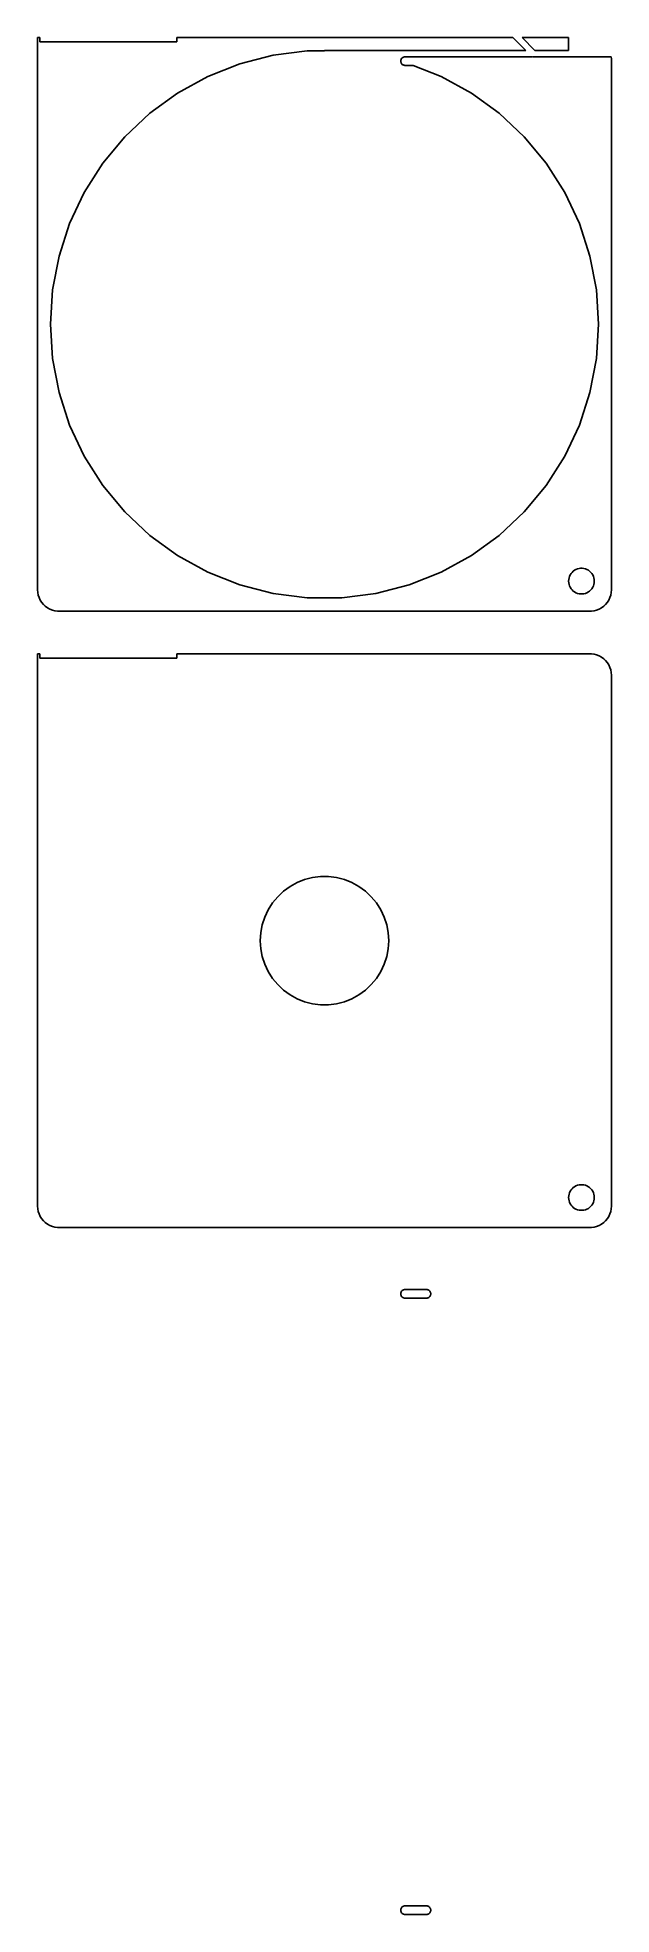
# Model space of a CAD drawing. Header units: metres. Extents: x -67 to 67, y 61 to 499.
import ezdxf

# ---------------------------------------------------------------- set-up
doc = ezdxf.new("R2010")
doc.units = ezdxf.units.M

msp = doc.modelspace()

# ---------------------------------------------------------------- linework, layer by layer
for p, q in [((-66.5, 499), (-67, 499)), ((-67, 499), (-67, 370)), ((-66.5, 498), (-66.5, 499)), ((-34.5, 498), (-66.5, 498)), ((44.0099, 498.99), (-34.5, 498.99)), ((-34.5, 498.99), (-34.5, 498)), ((-11.9924, 494.866), (-4.01859, 495.874)), ((-4.01859, 495.874), (0, 495.874)), ((0, 495.874), (0, 496)), ((0, 496), (47, 496)), ((47, 496), (44.0099, 498.99)), ((57, 498.99), (46.1312, 498.99)), ((46.1312, 498.99), (49.1213, 496)), ((49.1213, 496), (57, 496)), ((57, 496), (57, 498.99)), ((-27.2499, 489.909), (-19.7771, 492.868)), ((-19.7771, 492.868), (-11.9924, 494.866)), ((17.8189, 493.625), (17.811, 493.5)), ((17.811, 493.5), (17.8189, 493.375)), ((17.8424, 493.749), (17.8189, 493.625)), ((17.8189, 493.375), (17.8424, 493.251)), ((17.8812, 493.868), (17.8424, 493.749)), ((17.8424, 493.251), (17.8812, 493.132)), ((17.9347, 493.982), (17.8812, 493.868)), ((17.8812, 493.132), (17.9347, 493.018)), ((18.002, 494.088), (17.9347, 493.982)), ((17.9347, 493.018), (18.002, 492.912)), ((18.082, 494.185), (18.002, 494.088)), ((18.002, 492.912), (18.082, 492.815)), ((18.1736, 494.271), (18.082, 494.185)), ((18.082, 492.815), (18.1736, 492.729)), ((18.2752, 494.344), (18.1736, 494.271)), ((18.1736, 492.729), (18.2752, 492.656)), ((18.3852, 494.405), (18.2752, 494.344)), ((18.2752, 492.656), (18.3852, 492.595)), ((18.502, 494.451), (18.3852, 494.405)), ((18.3852, 492.595), (18.502, 492.549)), ((18.6236, 494.482), (18.502, 494.451)), ((18.502, 492.549), (18.6236, 492.518)), ((18.7482, 494.498), (18.6236, 494.482)), ((18.6236, 492.518), (18.7482, 492.502)), ((19.561, 494.498), (18.7482, 494.498)), ((18.7482, 492.502), (20.7006, 492.502)), ((48.5, 494.5), (19.561, 494.5)), ((19.561, 494.5), (19.561, 494.498)), ((20.7006, 492.502), (27.2499, 489.909)), ((48.5533, 494.447), (48.5, 494.5)), ((48.6066, 494.5), (48.5533, 494.447)), ((66.9685, 494.5), (48.6066, 494.5)), ((67, 494), (66.9685, 494.5)), ((67, 370), (67, 494)), ((-34.2929, 486.037), (-27.2499, 489.909)), ((27.2499, 489.909), (34.2929, 486.037)), ((-40.7951, 481.313), (-34.2929, 486.037)), ((34.2929, 486.037), (40.7951, 481.313)), ((-46.654, 475.811), (-40.7951, 481.313)), ((40.7951, 481.313), (46.654, 475.811)), ((-51.7771, 469.618), (-46.654, 475.811)), ((46.654, 475.811), (51.7771, 469.618)), ((-56.0836, 462.832), (-51.7771, 469.618)), ((51.7771, 469.618), (56.0836, 462.832)), ((-59.5057, 455.56), (-56.0836, 462.832)), ((56.0836, 462.832), (59.5057, 455.56)), ((-61.9893, 447.916), (-59.5057, 455.56)), ((59.5057, 455.56), (61.9893, 447.916)), ((-63.4953, 440.021), (-61.9893, 447.916)), ((61.9893, 447.916), (63.4953, 440.021)), ((-64, 432), (-63.4953, 440.021)), ((63.4953, 440.021), (64, 432)), ((-63.4953, 423.979), (-64, 432)), ((64, 432), (63.4953, 423.979)), ((-61.9893, 416.084), (-63.4953, 423.979)), ((63.4953, 423.979), (61.9893, 416.084)), ((-59.5057, 408.44), (-61.9893, 416.084)), ((61.9893, 416.084), (59.5057, 408.44)), ((-56.0836, 401.168), (-59.5057, 408.44)), ((59.5057, 408.44), (56.0836, 401.168)), ((-51.7771, 394.382), (-56.0836, 401.168)), ((56.0836, 401.168), (51.7771, 394.382)), ((-46.654, 388.189), (-51.7771, 394.382)), ((51.7771, 394.382), (46.654, 388.189)), ((-40.7951, 382.687), (-46.654, 388.189)), ((46.654, 388.189), (40.7951, 382.687)), ((-34.2929, 377.963), (-40.7951, 382.687)), ((40.7951, 382.687), (34.2929, 377.963)), ((-27.2499, 374.091), (-34.2929, 377.963)), ((34.2929, 377.963), (27.2499, 374.091)), ((-19.7771, 371.132), (-27.2499, 374.091)), ((27.2499, 374.091), (19.7771, 371.132)), ((57.0237, 372.376), (57.0942, 372.746)), ((57.0942, 372.746), (57.2107, 373.104)), ((57.2107, 373.104), (57.3711, 373.445)), ((57.3711, 373.445), (57.5729, 373.763)), ((57.5729, 373.763), (57.8131, 374.054)), ((57.8131, 374.054), (58.0877, 374.312)), ((58.0877, 374.312), (58.3925, 374.533)), ((58.3925, 374.533), (58.7227, 374.714)), ((58.7227, 374.714), (59.0729, 374.853)), ((59.0729, 374.853), (59.4379, 374.947)), ((59.4379, 374.947), (59.8116, 374.994)), ((59.8116, 374.994), (60.1884, 374.994)), ((60.1884, 374.994), (60.5621, 374.947)), ((60.5621, 374.947), (60.927, 374.853)), ((60.927, 374.853), (61.2773, 374.714)), ((61.2773, 374.714), (61.6075, 374.533)), ((61.6075, 374.533), (61.9123, 374.312)), ((61.9123, 374.312), (62.1869, 374.054)), ((62.1869, 374.054), (62.427, 373.763)), ((62.427, 373.763), (62.6289, 373.445)), ((62.6289, 373.445), (62.7893, 373.104)), ((62.7893, 373.104), (62.9057, 372.746)), ((62.9057, 372.746), (62.9763, 372.376)), ((-67, 370), (-66.9606, 369.373)), ((-66.9606, 369.373), (-66.8429, 368.757)), ((-66.8429, 368.757), (-66.6489, 368.159)), ((-11.9924, 369.134), (-19.7771, 371.132)), ((-4.01859, 368.126), (-11.9924, 369.134)), ((11.9924, 369.134), (4.01859, 368.126)), ((19.7771, 371.132), (11.9924, 369.134)), ((57, 372), (57.0237, 372.376)), ((57.0237, 371.624), (57, 372)), ((57.0942, 371.254), (57.0237, 371.624)), ((57.2107, 370.896), (57.0942, 371.254)), ((57.3711, 370.555), (57.2107, 370.896)), ((57.5729, 370.237), (57.3711, 370.555)), ((57.8131, 369.946), (57.5729, 370.237)), ((58.0877, 369.688), (57.8131, 369.946)), ((58.3925, 369.467), (58.0877, 369.688)), ((58.7227, 369.286), (58.3925, 369.467)), ((59.0729, 369.147), (58.7227, 369.286)), ((59.4379, 369.053), (59.0729, 369.147)), ((59.8116, 369.006), (59.4379, 369.053)), ((60.1884, 369.006), (59.8116, 369.006)), ((60.5621, 369.053), (60.1884, 369.006)), ((60.927, 369.147), (60.5621, 369.053)), ((61.2773, 369.286), (60.927, 369.147)), ((61.6075, 369.467), (61.2773, 369.286)), ((61.9123, 369.688), (61.6075, 369.467)), ((62.1869, 369.946), (61.9123, 369.688)), ((62.427, 370.237), (62.1869, 369.946)), ((62.6289, 370.555), (62.427, 370.237)), ((62.7893, 370.896), (62.6289, 370.555)), ((62.9057, 371.254), (62.7893, 370.896)), ((62.9763, 371.624), (62.9057, 371.254)), ((62.9763, 372.376), (63, 372)), ((63, 372), (62.9763, 371.624)), ((66.6489, 368.159), (66.8429, 368.757)), ((66.8429, 368.757), (66.9606, 369.373)), ((66.9606, 369.373), (67, 370)), ((-66.6489, 368.159), (-66.3815, 367.591)), ((-66.3815, 367.591), (-66.0451, 367.061)), ((-66.0451, 367.061), (-65.6448, 366.577)), ((-65.6448, 366.577), (-65.1871, 366.147)), ((-65.1871, 366.147), (-64.6791, 365.778)), ((-64.6791, 365.778), (-64.1289, 365.476)), ((-64.1289, 365.476), (-63.5451, 365.245)), ((-63.5451, 365.245), (-62.9369, 365.089)), ((-62.9369, 365.089), (-62.3139, 365.01)), ((-62.3139, 365.01), (62.3139, 365.01)), ((4.01859, 368.126), (-4.01859, 368.126)), ((62.3139, 365.01), (62.9369, 365.089)), ((62.9369, 365.089), (63.5451, 365.245)), ((63.5451, 365.245), (64.1289, 365.476)), ((64.1289, 365.476), (64.6791, 365.778)), ((64.6791, 365.778), (65.1871, 366.147)), ((65.1871, 366.147), (65.6448, 366.577)), ((65.6448, 366.577), (66.0451, 367.061)), ((66.0451, 367.061), (66.3815, 367.591)), ((66.3815, 367.591), (66.6489, 368.159)), ((-66.5, 355), (-67, 355)), ((-67, 355), (-67, 226)), ((-66.5, 354), (-66.5, 355)), ((-34.5, 354), (-66.5, 354)), ((62.3139, 354.99), (-34.5, 354.99)), ((-34.5, 354.99), (-34.5, 354)), ((62.9369, 354.911), (62.3139, 354.99)), ((63.5451, 354.755), (62.9369, 354.911)), ((64.1289, 354.524), (63.5451, 354.755)), ((64.6791, 354.222), (64.1289, 354.524)), ((65.1871, 353.853), (64.6791, 354.222)), ((65.6448, 353.423), (65.1871, 353.853)), ((66.0451, 352.939), (65.6448, 353.423)), ((66.3815, 352.409), (66.0451, 352.939)), ((66.6489, 351.841), (66.3815, 352.409)), ((66.8429, 351.243), (66.6489, 351.841)), ((66.9606, 350.627), (66.8429, 351.243)), ((67, 350), (66.9606, 350.627)), ((67, 226), (67, 350)), ((-4.63525, 302.266), (-2.81071, 302.734)), ((-2.81071, 302.734), (-0.94185, 302.97)), ((-0.94185, 302.97), (0.94185, 302.97)), ((0.94185, 302.97), (2.81071, 302.734)), ((2.81071, 302.734), (4.63525, 302.266)), ((-12.1353, 296.817), (-10.9345, 298.268)), ((-10.9345, 298.268), (-9.56136, 299.558)), ((-9.56136, 299.558), (-8.0374, 300.665)), ((-8.0374, 300.665), (-6.38669, 301.572)), ((-6.38669, 301.572), (-4.63525, 302.266)), ((4.63525, 302.266), (6.38669, 301.572)), ((6.38669, 301.572), (8.0374, 300.665)), ((8.0374, 300.665), (9.56136, 299.558)), ((9.56136, 299.558), (10.9345, 298.268)), ((10.9345, 298.268), (12.1353, 296.817)), ((-13.9466, 293.522), (-13.1446, 295.226)), ((-13.1446, 295.226), (-12.1353, 296.817)), ((12.1353, 296.817), (13.1446, 295.226)), ((13.1446, 295.226), (13.9466, 293.522)), ((-15, 288), (-14.8817, 289.88)), ((-14.8817, 289.88), (-14.5287, 291.73)), ((-14.5287, 291.73), (-13.9466, 293.522)), ((13.9466, 293.522), (14.5287, 291.73)), ((14.5287, 291.73), (14.8817, 289.88)), ((14.8817, 289.88), (15, 288)), ((-14.8817, 286.12), (-15, 288)), ((-14.5287, 284.27), (-14.8817, 286.12)), ((14.8817, 286.12), (14.5287, 284.27)), ((15, 288), (14.8817, 286.12)), ((-13.9466, 282.478), (-14.5287, 284.27)), ((-13.1446, 280.774), (-13.9466, 282.478)), ((-12.1353, 279.183), (-13.1446, 280.774)), ((13.1446, 280.774), (12.1353, 279.183)), ((13.9466, 282.478), (13.1446, 280.774)), ((14.5287, 284.27), (13.9466, 282.478)), ((-10.9345, 277.732), (-12.1353, 279.183)), ((-9.56136, 276.442), (-10.9345, 277.732)), ((-8.0374, 275.335), (-9.56136, 276.442)), ((9.56136, 276.442), (8.0374, 275.335)), ((10.9345, 277.732), (9.56136, 276.442)), ((12.1353, 279.183), (10.9345, 277.732)), ((-6.38669, 274.428), (-8.0374, 275.335)), ((-4.63525, 273.734), (-6.38669, 274.428)), ((-2.81071, 273.266), (-4.63525, 273.734)), ((-0.94185, 273.03), (-2.81071, 273.266)), ((0.94185, 273.03), (-0.94185, 273.03)), ((2.81071, 273.266), (0.94185, 273.03)), ((4.63525, 273.734), (2.81071, 273.266)), ((6.38669, 274.428), (4.63525, 273.734)), ((8.0374, 275.335), (6.38669, 274.428)), ((57, 228), (57.0237, 228.376)), ((57.0237, 228.376), (57.0942, 228.746)), ((57.0942, 228.746), (57.2107, 229.104)), ((57.2107, 229.104), (57.3711, 229.445)), ((57.3711, 229.445), (57.5729, 229.763)), ((57.5729, 229.763), (57.8131, 230.054)), ((57.8131, 230.054), (58.0877, 230.312)), ((58.0877, 230.312), (58.3925, 230.533)), ((58.3925, 230.533), (58.7227, 230.714)), ((58.7227, 230.714), (59.0729, 230.853)), ((59.0729, 230.853), (59.4379, 230.947)), ((59.4379, 230.947), (59.8116, 230.994)), ((59.8116, 230.994), (60.1884, 230.994)), ((60.1884, 230.994), (60.5621, 230.947)), ((60.5621, 230.947), (60.927, 230.853)), ((60.927, 230.853), (61.2773, 230.714)), ((61.2773, 230.714), (61.6075, 230.533)), ((61.6075, 230.533), (61.9123, 230.312)), ((61.9123, 230.312), (62.1869, 230.054)), ((62.1869, 230.054), (62.427, 229.763)), ((62.427, 229.763), (62.6289, 229.445)), ((62.6289, 229.445), (62.7893, 229.104)), ((62.7893, 229.104), (62.9057, 228.746)), ((62.9057, 228.746), (62.9763, 228.376)), ((62.9763, 228.376), (63, 228)), ((-67, 226), (-66.9606, 225.373)), ((-66.9606, 225.373), (-66.8429, 224.757)), ((-66.8429, 224.757), (-66.6489, 224.159)), ((-66.6489, 224.159), (-66.3815, 223.591)), ((57.0237, 227.624), (57, 228)), ((57.0942, 227.254), (57.0237, 227.624)), ((57.2107, 226.896), (57.0942, 227.254)), ((57.3711, 226.555), (57.2107, 226.896)), ((57.5729, 226.237), (57.3711, 226.555)), ((57.8131, 225.946), (57.5729, 226.237)), ((58.0877, 225.688), (57.8131, 225.946)), ((58.3925, 225.467), (58.0877, 225.688)), ((58.7227, 225.286), (58.3925, 225.467)), ((59.0729, 225.147), (58.7227, 225.286)), ((59.4379, 225.053), (59.0729, 225.147)), ((59.8116, 225.006), (59.4379, 225.053)), ((60.1884, 225.006), (59.8116, 225.006)), ((60.5621, 225.053), (60.1884, 225.006)), ((60.927, 225.147), (60.5621, 225.053)), ((61.2773, 225.286), (60.927, 225.147)), ((61.6075, 225.467), (61.2773, 225.286)), ((61.9123, 225.688), (61.6075, 225.467)), ((62.1869, 225.946), (61.9123, 225.688)), ((62.427, 226.237), (62.1869, 225.946)), ((62.6289, 226.555), (62.427, 226.237)), ((62.7893, 226.896), (62.6289, 226.555)), ((62.9057, 227.254), (62.7893, 226.896)), ((62.9763, 227.624), (62.9057, 227.254)), ((63, 228), (62.9763, 227.624)), ((66.3815, 223.591), (66.6489, 224.159)), ((66.6489, 224.159), (66.8429, 224.757)), ((66.8429, 224.757), (66.9606, 225.373)), ((66.9606, 225.373), (67, 226)), ((-66.3815, 223.591), (-66.0451, 223.061)), ((-66.0451, 223.061), (-65.6448, 222.577)), ((-65.6448, 222.577), (-65.1871, 222.147)), ((-65.1871, 222.147), (-64.6791, 221.778)), ((-64.6791, 221.778), (-64.1289, 221.476)), ((-64.1289, 221.476), (-63.5451, 221.245)), ((-63.5451, 221.245), (-62.9369, 221.089)), ((-62.9369, 221.089), (-62.3139, 221.01)), ((-62.3139, 221.01), (62.3139, 221.01)), ((62.3139, 221.01), (62.9369, 221.089)), ((62.9369, 221.089), (63.5451, 221.245)), ((63.5451, 221.245), (64.1289, 221.476)), ((64.1289, 221.476), (64.6791, 221.778)), ((64.6791, 221.778), (65.1871, 222.147)), ((65.1871, 222.147), (65.6448, 222.577)), ((65.6448, 222.577), (66.0451, 223.061)), ((66.0451, 223.061), (66.3815, 223.591)), ((18.082, 206.185), (18.002, 206.088)), ((18.1736, 206.271), (18.082, 206.185)), ((18.2752, 206.344), (18.1736, 206.271)), ((18.3852, 206.405), (18.2752, 206.344)), ((18.502, 206.451), (18.3852, 206.405)), ((18.6236, 206.482), (18.502, 206.451)), ((18.7482, 206.498), (18.6236, 206.482)), ((23.8738, 206.498), (18.7482, 206.498)), ((23.9984, 206.482), (23.8738, 206.498)), ((24.12, 206.451), (23.9984, 206.482)), ((24.2368, 206.405), (24.12, 206.451)), ((24.3468, 206.344), (24.2368, 206.405)), ((24.4484, 206.271), (24.3468, 206.344)), ((24.54, 206.185), (24.4484, 206.271)), ((24.62, 206.088), (24.54, 206.185)), ((17.8189, 205.625), (17.811, 205.5)), ((17.811, 205.5), (17.8189, 205.375)), ((17.8424, 205.749), (17.8189, 205.625)), ((17.8189, 205.375), (17.8424, 205.251)), ((17.8812, 205.868), (17.8424, 205.749)), ((17.8424, 205.251), (17.8812, 205.132)), ((17.9347, 205.982), (17.8812, 205.868)), ((17.8812, 205.132), (17.9347, 205.018)), ((18.002, 206.088), (17.9347, 205.982)), ((17.9347, 205.018), (18.002, 204.912)), ((18.002, 204.912), (18.082, 204.815)), ((18.082, 204.815), (18.1736, 204.729)), ((18.1736, 204.729), (18.2752, 204.656)), ((18.2752, 204.656), (18.3852, 204.595)), ((18.3852, 204.595), (18.502, 204.549)), ((18.502, 204.549), (18.6236, 204.518)), ((18.6236, 204.518), (18.7482, 204.502)), ((18.7482, 204.502), (23.8738, 204.502)), ((23.8738, 204.502), (23.9984, 204.518)), ((23.9984, 204.518), (24.12, 204.549)), ((24.12, 204.549), (24.2368, 204.595)), ((24.2368, 204.595), (24.3468, 204.656)), ((24.3468, 204.656), (24.4484, 204.729)), ((24.4484, 204.729), (24.54, 204.815)), ((24.54, 204.815), (24.62, 204.912)), ((24.6873, 205.982), (24.62, 206.088)), ((24.62, 204.912), (24.6873, 205.018)), ((24.7408, 205.868), (24.6873, 205.982)), ((24.6873, 205.018), (24.7408, 205.132)), ((24.7796, 205.749), (24.7408, 205.868)), ((24.7408, 205.132), (24.7796, 205.251)), ((24.8031, 205.625), (24.7796, 205.749)), ((24.7796, 205.251), (24.8031, 205.375)), ((24.811, 205.5), (24.8031, 205.625)), ((24.8031, 205.375), (24.811, 205.5)), ((17.8189, 61.6253), (17.811, 61.5)), ((17.811, 61.5), (17.8189, 61.3747)), ((17.8424, 61.7487), (17.8189, 61.6253)), ((17.8812, 61.8681), (17.8424, 61.7487)), ((17.9347, 61.9818), (17.8812, 61.8681)), ((18.002, 62.0878), (17.9347, 61.9818)), ((18.082, 62.1845), (18.002, 62.0878)), ((18.1736, 62.2705), (18.082, 62.1845)), ((18.2752, 62.3443), (18.1736, 62.2705)), ((18.3852, 62.4048), (18.2752, 62.3443)), ((18.502, 62.451), (18.3852, 62.4048)), ((18.6236, 62.4823), (18.502, 62.451)), ((18.7482, 62.498), (18.6236, 62.4823)), ((23.8738, 62.498), (18.7482, 62.498)), ((23.9984, 62.4823), (23.8738, 62.498)), ((24.12, 62.451), (23.9984, 62.4823)), ((24.2368, 62.4048), (24.12, 62.451)), ((24.3468, 62.3443), (24.2368, 62.4048)), ((24.4484, 62.2705), (24.3468, 62.3443)), ((24.54, 62.1845), (24.4484, 62.2705)), ((24.62, 62.0878), (24.54, 62.1845)), ((24.6873, 61.9818), (24.62, 62.0878)), ((24.7408, 61.8681), (24.6873, 61.9818)), ((24.7796, 61.7487), (24.7408, 61.8681)), ((24.8031, 61.6253), (24.7796, 61.7487)), ((24.811, 61.5), (24.8031, 61.6253)), ((24.8031, 61.3747), (24.811, 61.5)), ((17.8189, 61.3747), (17.8424, 61.2513)), ((17.8424, 61.2513), (17.8812, 61.1319)), ((17.8812, 61.1319), (17.9347, 61.0182)), ((17.9347, 61.0182), (18.002, 60.9122)), ((18.002, 60.9122), (18.082, 60.8154)), ((18.082, 60.8154), (18.1736, 60.7295)), ((18.1736, 60.7295), (18.2752, 60.6557)), ((18.2752, 60.6557), (18.3852, 60.5952)), ((18.3852, 60.5952), (18.502, 60.5489)), ((18.502, 60.5489), (18.6236, 60.5177)), ((18.6236, 60.5177), (18.7482, 60.502)), ((18.7482, 60.502), (23.8738, 60.502)), ((23.8738, 60.502), (23.9984, 60.5177)), ((23.9984, 60.5177), (24.12, 60.5489)), ((24.12, 60.5489), (24.2368, 60.5952)), ((24.2368, 60.5952), (24.3468, 60.6557)), ((24.3468, 60.6557), (24.4484, 60.7295)), ((24.4484, 60.7295), (24.54, 60.8154)), ((24.54, 60.8154), (24.62, 60.9122)), ((24.62, 60.9122), (24.6873, 61.0182)), ((24.6873, 61.0182), (24.7408, 61.1319)), ((24.7408, 61.1319), (24.7796, 61.2513)), ((24.7796, 61.2513), (24.8031, 61.3747))]:
    msp.add_line(p, q)

doc.saveas('drawing.dxf')
